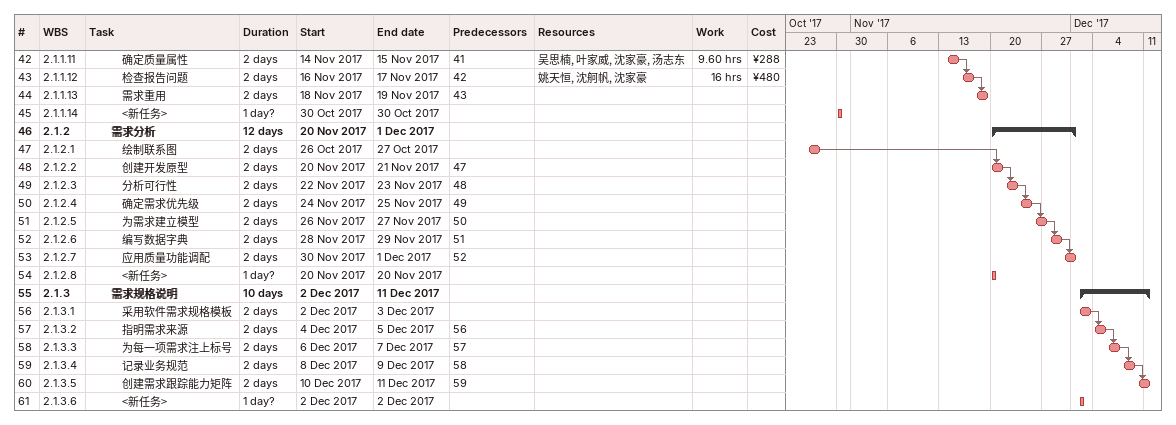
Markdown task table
| ID | WBS | Task | Duration | Start | Finish | Predecessors | Resources | Work (h) | Cost (¥) |
|---|---|---|---|---|---|---|---|---|---|
| 42 | 2.1.1.11 | 确定质量属性 | 2d | 2017-11-14 | 2017-11-15 | 41 | 吴思楠, 叶家威, 沈家豪, 汤志东 | 9.60 | 288 |
| 43 | 2.1.1.12 | 检查报告问题 | 2d | 2017-11-16 | 2017-11-17 | 42 | 姚天恒, 沈舸帆, 沈家豪 | 16 | 480 |
| 44 | 2.1.1.13 | 需求重用 | 2d | 2017-11-18 | 2017-11-19 | 43 |  |  |  |
| 45 | 2.1.1.14 | <新任务> | 1d? | 2017-10-30 | 2017-10-30 |  |  |  |  |
| 46 | 2.1.2 | **需求分析** | 12d | 2017-11-20 | 2017-12-01 |  |  |  |  |
| 47 | 2.1.2.1 | 绘制联系图 | 2d | 2017-10-26 | 2017-10-27 |  |  |  |  |
| 48 | 2.1.2.2 | 创建开发原型 | 2d | 2017-11-20 | 2017-11-21 | 47 |  |  |  |
| 49 | 2.1.2.3 | 分析可行性 | 2d | 2017-11-22 | 2017-11-23 | 48 |  |  |  |
| 50 | 2.1.2.4 | 确定需求优先级 | 2d | 2017-11-24 | 2017-11-25 | 49 |  |  |  |
| 51 | 2.1.2.5 | 为需求建立模型 | 2d | 2017-11-26 | 2017-11-27 | 50 |  |  |  |
| 52 | 2.1.2.6 | 编写数据字典 | 2d | 2017-11-28 | 2017-11-29 | 51 |  |  |  |
| 53 | 2.1.2.7 | 应用质量功能调配 | 2d | 2017-11-30 | 2017-12-01 | 52 |  |  |  |
| 54 | 2.1.2.8 | <新任务> | 1d? | 2017-11-20 | 2017-11-20 |  |  |  |  |
| 55 | 2.1.3 | **需求规格说明** | 10d | 2017-12-02 | 2017-12-11 |  |  |  |  |
| 56 | 2.1.3.1 | 采用软件需求规格模板 | 2d | 2017-12-02 | 2017-12-03 |  |  |  |  |
| 57 | 2.1.3.2 | 指明需求来源 | 2d | 2017-12-04 | 2017-12-05 | 56 |  |  |  |
| 58 | 2.1.3.3 | 为每一项需求注上标号 | 2d | 2017-12-06 | 2017-12-07 | 57 |  |  |  |
| 59 | 2.1.3.4 | 记录业务规范 | 2d | 2017-12-08 | 2017-12-09 | 58 |  |  |  |
| 60 | 2.1.3.5 | 创建需求跟踪能力矩阵 | 2d | 2017-12-10 | 2017-12-11 | 59 |  |  |  |
| 61 | 2.1.3.6 | <新任务> | 1d? | 2017-12-02 | 2017-12-02 |  |  |  |  |
